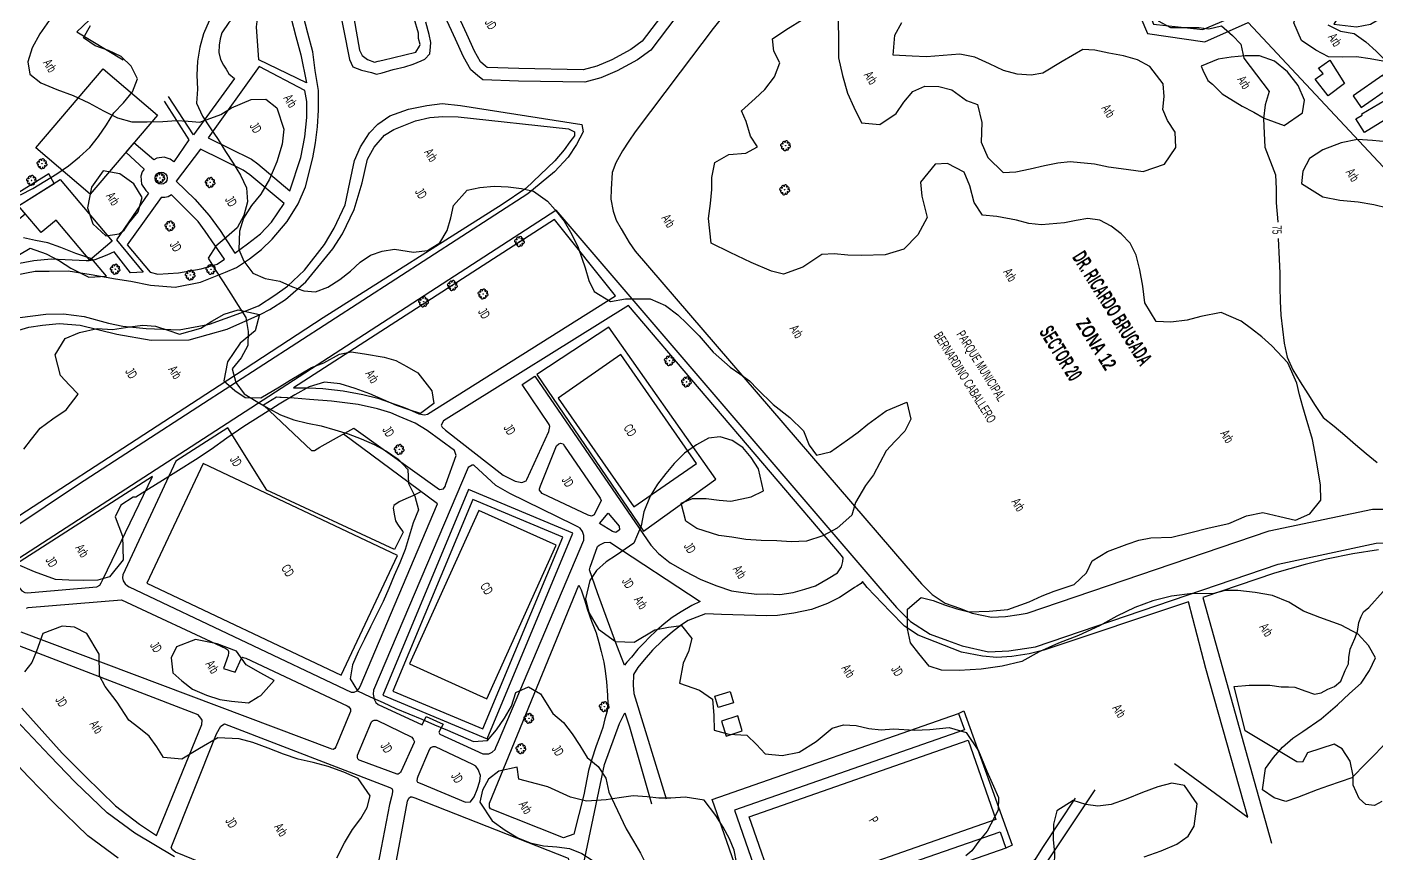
# Model space of a CAD drawing. Header units: millimetres. Extents: x 438774 to 440085, y 7202522 to 7203572.
# Drawn here: x 439328.7 to 439616.7, y 7203032.5 to 7203208.8 of the extents above; entities that cross this region are included whole.
import ezdxf

# ---------------------------------------------------------------- set-up
doc = ezdxf.new("R2010")
doc.units = ezdxf.units.MM
doc.linetypes.add('00', pattern=[10, 0, -10])
for name, color, linetype in [('0212', 7, 'Continuous'), ('0220', 7, 'Continuous'), ('0222', 7, 'Continuous'), ('0505', 1, 'Continuous'), ('0506', 1, 'Continuous'), ('0611', 30, 'Continuous'), ('0707', 7, 'Continuous'), ('0801', 10, 'Continuous'), ('0803', 160, 'Continuous'), ('0804', 170, 'Continuous'), ('0835', 7, 'Continuous'), ('0836', 7, 'Continuous'), ('0868', 7, 'Continuous'), ('0869', 7, 'Continuous'), ('0870', 7, 'Continuous'), ('1005', 3, 'Continuous'), ('1006', 3, 'Continuous'), ('1007', 3, 'Continuous')]:
    doc.layers.add(name, color=color, linetype=linetype)
doc.styles.add('02', font='swissc.ttf')
doc.styles.add('03', font='swisscb.ttf')
doc.styles.add('04', font='swisscb.ttf')

# ---------------------------------------------------------------- blocks, each defined once
blk = doc.blocks.new('09')
for p, q in [((-0.04, 0.01), (0.04, 0.01)), ((-0.02, 0.03), (0.02, 0.03)), ((0, 0.05), (0, 0.05)), ((-0.04, -0.01), (0.04, -0.01)), ((-0.02, -0.03), (0.02, -0.03))]:
    blk.add_line(p, q)
for points in [[(-0.61, 0.39), (-0.76, 0.34), (-0.88, 0.27), (-0.97, 0.13), (-1, 0), (-0.96, -0.15), (-0.88, -0.26), (-0.83, -0.31), (-0.73, -0.36), (-0.58, -0.38)], [(-0.12, 0.67), (-0.2, 0.77), (-0.32, 0.84), (-0.46, 0.87), (-0.62, 0.83), (-0.74, 0.77), (-0.81, 0.63), (-0.83, 0.49), (-0.83, 0.42), (-0.79, 0.32), (-0.69, 0.22), (-0.62, 0.16)], [(-0.41, 0.6), (-0.39, 0.72), (-0.35, 0.82), (-0.3, 0.88), (-0.18, 0.96), (-0.03, 1), (0.1, 0.96), (0.24, 0.87), (0.31, 0.75), (0.36, 0.62), (0.37, 0.55)], [(0.11, 0.66), (0.19, 0.71), (0.31, 0.78), (0.42, 0.81), (0.49, 0.81), (0.63, 0.78), (0.76, 0.7), (0.82, 0.58), (0.84, 0.41), (0.81, 0.28), (0.75, 0.16), (0.69, 0.06)], [(0.67, -0.42), (0.8, -0.38), (0.91, -0.29), (0.99, -0.14), (1.01, -0.01), (0.95, 0.14), (0.86, 0.24), (0.8, 0.29), (0.7, 0.32), (0.56, 0.34)], [(-0.14, -0.69), (-0.19, -0.75), (-0.3, -0.83), (-0.4, -0.87), (-0.48, -0.87), (-0.61, -0.83), (-0.74, -0.75), (-0.8, -0.63), (-0.83, -0.47), (-0.79, -0.33), (-0.7, -0.18), (-0.64, -0.12)], [(-0.38, -0.63), (-0.34, -0.76), (-0.26, -0.88), (-0.13, -0.97), (0.01, -1.01), (0.15, -0.97), (0.27, -0.88), (0.32, -0.83), (0.36, -0.73), (0.38, -0.57)], [(0.15, -0.7), (0.32, -0.83), (0.46, -0.87), (0.62, -0.85), (0.74, -0.79), (0.83, -0.66), (0.86, -0.52), (0.86, -0.45), (0.83, -0.34), (0.74, -0.24), (0.67, -0.18)]]:
    blk.add_lwpolyline(points)
blk.add_lwpolyline([(0, -0.05), (-0.05, 0), (0, 0.05), (0.05, 0)], close=True)

msp = doc.modelspace()

# ---------------------------------------------------------------- linework, layer by layer
at = {"layer": '0505', "linetype": 'Continuous', "flags": 128}
for points, elevation in [([(439367.54, 7203210.12), (439366.34, 7203207.38), (439365.52, 7203204.49), (439365.06, 7203201.53), (439364.94, 7203198.53), (439365.05, 7203195.54), (439364.84, 7203192.55), (439366.13, 7203189.84), (439367.75, 7203187.32), (439369.44, 7203184.84), (439371.06, 7203182.31), (439372.67, 7203179.78), (439374.26, 7203177.23), (439375.53, 7203174.51), (439375.74, 7203171.52), (439374.92, 7203168.64), (439373.54, 7203165.97), (439371.23, 7203164.05), (439368.97, 7203162.08), (439367.33, 7203159.57), (439368.89, 7203157), (439370.51, 7203154.48), (439372.14, 7203151.96), (439373.75, 7203149.43), (439375.33, 7203146.88), (439375.88, 7203143.93), (439375.78, 7203140.93), (439374.39, 7203138.27), (439372.47, 7203135.96), (439373.21, 7203133.06), (439374.99, 7203130.64), (439377.55, 7203129.07), (439380.15, 7203127.57), (439382.78, 7203126.13), (439385.59, 7203125.08), (439388.51, 7203124.39), (439391.44, 7203123.78), (439394.33, 7203122.96), (439397.19, 7203122.06), (439400, 7203120.99), (439402.76, 7203119.83), (439405.39, 7203118.39), (439407.84, 7203116.65), (439409.9, 7203114.48), (439410.07, 7203111.48), (439411.44, 7203108.81), (439412.21, 7203105.9), (439411.09, 7203103.12), (439410.21, 7203100.26), (439409.33, 7203097.39), (439408.25, 7203094.59), (439407.01, 7203091.86), (439405.85, 7203089.09), (439404.67, 7203086.34), (439403.32, 7203083.65), (439401.99, 7203080.96), (439400.66, 7203078.28), (439399.34, 7203075.59), (439398.13, 7203072.84), (439397.63, 7203069.88), (439399.18, 7203067.31), (439401.87, 7203065.98), (439404.63, 7203064.82), (439407.34, 7203063.51), (439410.12, 7203062.39), (439412.89, 7203061.24), (439415.63, 7203060.03), (439418.42, 7203058.92), (439421.15, 7203057.66), (439423.9, 7203056.47), (439426.9, 7203056.71), (439428.87, 7203058.97), (439430.57, 7203061.44), (439432.05, 7203064.05), (439432.97, 7203066.91), (439435.69, 7203068.17), (439438.25, 7203066.62), (439440.84, 7203062.43), (439443.14, 7203060.51), (439444.96, 7203058.12), (439446.6, 7203055.61), (439448.21, 7203053.08), (439450.53, 7203051.18), (439452.15, 7203048.65), (439452.77, 7203045.71), (439456.53, 7203037.84), (439458.07, 7203035.26), (439459.57, 7203032.67), (439460.89, 7203029.98)], 80), ([(439569.97, 7203210.13), (439572.62, 7203208.72), (439575.62, 7203208.73), (439578.65, 7203208.69), (439580.83, 7203208.41), (439583.53, 7203209.08), (439585.88, 7203207), (439587.64, 7203205.13), (439588.3, 7203202.2), (439593.65, 7203195.07), (439592.8, 7203192.2), (439592.47, 7203189.22), (439592.63, 7203186.22), (439592.78, 7203183.22), (439595.02, 7203177.31), (439595.14, 7203174.32), (439595.14, 7203171.31), (439595.55, 7203167.29)], 75), ([(439327.26, 7203173.02), (439329.93, 7203174.39), (439332.49, 7203175.96), (439335.07, 7203177.49), (439337.51, 7203179.23), (439339.85, 7203181.11), (439342.08, 7203183.12), (439343.95, 7203185.46), (439345.61, 7203187.97), (439347.22, 7203190.49), (439349.3, 7203192.65), (439351.21, 7203194.97), (439352.28, 7203197.77), (439350.92, 7203200.44), (439348.75, 7203202.52), (439346.04, 7203203.78), (439343.22, 7203204.82), (439340.75, 7203206.53), (439342.2, 7203209.14)], 80), ([(439606.18, 7203209.26), (439608.89, 7203207.97), (439611.84, 7203207.43), (439614.28, 7203205.69), (439616.51, 7203203.69), (439618.63, 7203201.56)], 70), ([(439595.61, 7203163.73), (439595.83, 7203159.34), (439595.94, 7203156.34), (439595.96, 7203153.35), (439596.02, 7203150.34), (439596.13, 7203147.35), (439596.51, 7203144.37), (439596.91, 7203141.4), (439597.48, 7203138.45), (439598.75, 7203135.73), (439600.3, 7203133.16), (439601.92, 7203130.63), (439603.52, 7203128.1), (439605.17, 7203125.59), (439607.51, 7203123.73), (439609.81, 7203121.79), (439612.07, 7203119.82), (439614.38, 7203117.9), (439616.68, 7203115.99)], 75)]:
    msp.add_lwpolyline(points, dxfattribs=dict(at, elevation=elevation))
at = {"layer": '0505', "linetype": '00', "elevation": 75, "flags": 128}
msp.add_lwpolyline([(439595.55, 7203167.29), (439595.61, 7203163.73)], dxfattribs=at)
at = {"layer": '0611', "linetype": 'Continuous', "flags": 128}
for points in [[(439512.01, 7203254.82), (439475.07, 7203208.5), (439468.03, 7203199.17), (439458.41, 7203186.44), (439457.07, 7203184.47), (439455.71, 7203182.4), (439454.27, 7203179.87), (439453.49, 7203177.81), (439453.31, 7203174.25), (439453.2, 7203172.12), (439453.74, 7203169.57), (439454.36, 7203167.65), (439455.44, 7203165.82), (439456.12, 7203164.57), (439457.17, 7203162.89), (439458.43, 7203161.05), (439516.18, 7203093.95), (439519.5, 7203090.07), (439521.8, 7203087.81), (439524.59, 7203086), (439527.64, 7203084.9), (439530.29, 7203083.87), (439534.41, 7203082.97), (439537.4, 7203083.13), (439540.36, 7203083.55), (439542.06, 7203083.83), (439593.64, 7203101.37), (439615.73, 7203106), (439621.29, 7203106.05)], [(439394.99, 7203214.47), (439397.48, 7203201.87), (439398.2, 7203200.33), (439400.07, 7203199.62), (439402.16, 7203199.09), (439403.26, 7203198.76), (439404.44, 7203199.05), (439406.78, 7203199.73), (439409.3, 7203200.34), (439411.03, 7203200.88), (439412.75, 7203201.6), (439413.55, 7203201.95), (439414.63, 7203203.08), (439414.78, 7203204.63), (439414.86, 7203205.5), (439414.51, 7203207.25), (439413.75, 7203209.88)], [(439468.89, 7203213.29), (439461.79, 7203203.89), (439458.9, 7203201.82), (439454.58, 7203199.46), (439451.09, 7203197.99), (439447.7, 7203197.03), (439433.52, 7203197.31), (439425.92, 7203197.57), (439424.78, 7203198.46), (439423.39, 7203199.67), (439421.78, 7203202.48), (439420.1, 7203206.2), (439417.9, 7203210.96)], [(439324.15, 7203155.55), (439330.4, 7203156.75), (439333.38, 7203156.8), (439337.45, 7203156.86), (439342.39, 7203156.06), (439347.58, 7203155.16), (439350.82, 7203154.61), (439355.04, 7203153.78), (439360.27, 7203153.35), (439365.68, 7203154.43), (439371.01, 7203156.53), (439373.38, 7203157.56), (439376.15, 7203159.42), (439378.71, 7203161.35), (439380.95, 7203163.61), (439384.19, 7203167.33), (439386.51, 7203171.09), (439388.12, 7203174.78), (439389.68, 7203180.94), (439390.23, 7203184.12), (439390.66, 7203187.51), (439390.87, 7203191.06), (439390.84, 7203194.01), (439390.89, 7203195.29), (439390.14, 7203199.55), (439389.67, 7203203.55), (439388.6, 7203207.51), (439387.58, 7203211.37)], [(439327.17, 7203146.87), (439332.67, 7203147.57), (439336.44, 7203147.66), (439340.85, 7203147.11), (439346.07, 7203145.67), (439349.11, 7203145.02), (439354.08, 7203144.54), (439361.15, 7203144.24), (439367.6, 7203145.49), (439374.32, 7203147.87), (439378.06, 7203149.36), (439381.52, 7203151.67), (439384.22, 7203153.54), (439387.87, 7203156.98), (439392.12, 7203162.44), (439394.23, 7203165.94), (439396.52, 7203170.92), (439397.52, 7203175.64), (439398.58, 7203180.39), (439399.8, 7203183.28), (439401.73, 7203186.29), (439403.5, 7203188.11), (439406.07, 7203189.91), (439410.09, 7203191.27), (439413.95, 7203192.11), (439417.26, 7203192.48), (439421.16, 7203192.07), (439447.06, 7203188.04), (439447.3, 7203186.47), (439445.93, 7203183.74), (439444.1, 7203181.09), (439441.23, 7203177.97), (439435.51, 7203173.28), (439365.13, 7203127.78), (439339.67, 7203111.31), (439296.47, 7203082.45)], [(439307.7, 7203083.14), (439441.51, 7203169.77), (439510.63, 7203089.18), (439514.15, 7203085.08), (439517.19, 7203082.07), (439521.32, 7203079.4), (439525.07, 7203078.05), (439528.16, 7203076.85), (439533.81, 7203075.61), (439538.11, 7203075.83), (439541.47, 7203076.32), (439543.83, 7203076.7), (439595.58, 7203094.3), (439616.52, 7203098.8), (439620.7, 7203098.82)], [(439360.13, 7203031.92), (439351.65, 7203036.97), (439345.76, 7203041.25), (439338.96, 7203047.85), (439333.57, 7203053.4), (439326.29, 7203061.11)], [(439348.13, 7203031.63), (439341.64, 7203036.36), (439334.45, 7203043.33), (439328.96, 7203048.99), (439321.67, 7203056.71)]]:
    msp.add_lwpolyline(points, dxfattribs=at)
at = {"layer": '0707', "linetype": 'Continuous', "flags": 128}
for points in [[(439379.59, 7203233.78), (439369.08, 7203245.28), (439357.19, 7203235.71), (439348.96, 7203227.07), (439353.77, 7203221.52), (439339.32, 7203207.81), (439349.2, 7203201.85)], [(439567.65, 7203243.59), (439562.66, 7203234.37), (439563.04, 7203225), (439565.88, 7203217.75), (439569.01, 7203209.45), (439579.51, 7203208.26), (439585.76, 7203210.93), (439589.81, 7203213.56), (439594.99, 7203216.4), (439595.49, 7203211.63)], [(439564.65, 7203214.66), (439567.7, 7203207.43), (439579.92, 7203205.66), (439589.17, 7203209.75), (439633.42, 7203162.54)], [(439617.69, 7203043.68), (439616.16, 7203042.86), (439614.28, 7203043.05), (439612.85, 7203044.34), (439611.6, 7203047.21), (439611.62, 7203049.14), (439610.98, 7203052.3), (439609.24, 7203054.93), (439607.53, 7203055.91), (439601.88, 7203054.04), (439600.78, 7203052.09), (439599.59, 7203052.13), (439588.59, 7203058.77), (439586.21, 7203068.18), (439589.4, 7203068.52), (439591.65, 7203068.53), (439593.81, 7203068.49), (439596.23, 7203068.13), (439597.81, 7203068.16), (439599.14, 7203068.09), (439601.29, 7203067.26), (439603.36, 7203066.6), (439604.74, 7203066.87), (439606.22, 7203067.64), (439607.62, 7203068.22), (439608.95, 7203069.35), (439609.86, 7203071.65), (439610.63, 7203073.06), (439610.68, 7203074.39), (439610.97, 7203076.14), (439611.92, 7203078.43), (439612.55, 7203079.92), (439612.79, 7203081.88), (439613.3, 7203083.16), (439613.82, 7203084.13), (439614.92, 7203085.05), (439618.02, 7203088.49)], [(439527.39, 7203062.45), (439528.57, 7203063.02), (439538.83, 7203034.38), (439537.49, 7203033.75)]]:
    msp.add_lwpolyline(points, dxfattribs=at)
at = {"layer": '0801', "linetype": 'Continuous', "flags": 128}
for points in [[(439606.65, 7203201.75), (439609.75, 7203196.8), (439606.26, 7203194.16), (439603.51, 7203197.72), (439605.23, 7203198.91), (439604.23, 7203200.06), (439606.65, 7203201.75)], [(439356.51, 7203190.03), (439342.18, 7203173.21), (439330.59, 7203183.09), (439344.92, 7203199.9), (439356.51, 7203190.03)], [(439613.31, 7203191.65), (439619.63, 7203196.07), (439617.9, 7203198.54), (439611.58, 7203194.13), (439613.31, 7203191.65)], [(439621.08, 7203190.65), (439613.98, 7203186.35), (439612.16, 7203189.24), (439613.55, 7203190.05), (439613.41, 7203190.33), (439618.28, 7203193.12), (439619.69, 7203190.98), (439620.5, 7203191.48), (439621.08, 7203190.65)], [(439333.35, 7203177.55), (439323.35, 7203171.36), (439326.1, 7203167.14), (439328.29, 7203169), (439326.86, 7203170.69), (439334.46, 7203175.49), (439333.35, 7203177.55)], [(439335.73, 7203176.3), (439346.87, 7203163.17), (439342.11, 7203159.13), (439334.87, 7203167.66), (439331.71, 7203164.98), (439326.86, 7203170.69), (439335.73, 7203176.3)], [(439479.4, 7203064.74), (439476.16, 7203063.71), (439475.43, 7203066.12), (439478.66, 7203067.14), (439479.4, 7203064.74)], [(439477.82, 7203057.63), (439481.25, 7203058.74), (439480.29, 7203061.93), (439476.87, 7203060.81), (439477.82, 7203057.63)]]:
    msp.add_lwpolyline(points, close=True, dxfattribs=at)
at = {"layer": '0803', "linetype": 'Continuous', "flags": 128}
for points in [[(439422.9, 7203110.19), (439404.58, 7203066.35), (439426.82, 7203057.07), (439445.14, 7203100.91), (439422.9, 7203110.19)], [(439423.78, 7203108.07), (439406.72, 7203067.23), (439425.94, 7203059.19), (439443, 7203100.03), (439423.78, 7203108.07)], [(439484.87, 7203015.42), (439474.86, 7203044.15), (439527.39, 7203062.45), (439528.7, 7203058.96), (439479.59, 7203041.86), (439487.15, 7203020.16), (439536.26, 7203037.26), (439537.49, 7203033.75), (439484.87, 7203015.42)], [(439535.37, 7203039.84), (439488.63, 7203023.54), (439482.73, 7203040.44), (439529.48, 7203056.74), (439535.37, 7203039.84)]]:
    msp.add_lwpolyline(points, close=True, dxfattribs=at)
at = {"layer": '0835', "linetype": 'Continuous', "flags": 128}
for points in [[(439437.47, 7203134.75), (439460.23, 7203101.31), (439475.66, 7203112.41), (439452.83, 7203144.81), (439437.47, 7203134.75)], [(439442.02, 7203129.72), (439458.13, 7203106.49), (439471.49, 7203115.76), (439455.37, 7203138.98), (439442.02, 7203129.72)], [(439354.24, 7203090.24), (439395.7, 7203070.66), (439407.74, 7203096.16), (439366.29, 7203115.74), (439354.24, 7203090.24)], [(439426.79, 7203065.61), (439441.58, 7203098.33), (439425.09, 7203105.77), (439410.31, 7203073.05), (439426.79, 7203065.61)]]:
    msp.add_lwpolyline(points, close=True, dxfattribs=at)
at = {"layer": '0869', "linetype": 'Continuous', "flags": 128}
for points in [[(439478.54, 7203328.2), (439478.43, 7203326.06), (439470.73, 7203325.24), (439465.61, 7203322.3), (439462.17, 7203319.46), (439459.46, 7203316.89), (439456.79, 7203314.03), (439416.55, 7203267.88), (439394.87, 7203242.95), (439392.68, 7203240.5), (439389.48, 7203236.25), (439387.72, 7203233.69), (439386.08, 7203230.63), (439384.77, 7203224.82), (439384.39, 7203221.57), (439384.42, 7203218.61), (439384.75, 7203214.74), (439384.96, 7203210.95), (439386.05, 7203206.83), (439387.12, 7203202.87)], [(439387.12, 7203202.87), (439388.33, 7203196.92), (439378.17, 7203201.85), (439377.66, 7203208.89), (439378.36, 7203214.57), (439381.53, 7203228.52)], [(439364.46, 7203222.52), (439373.87, 7203212.01), (439371.73, 7203209.8), (439370.27, 7203207.58), (439369.88, 7203206.32), (439369.65, 7203204.93), (439369.63, 7203203.39), (439369.96, 7203201.88), (439370.61, 7203200.66), (439371.14, 7203199.81), (439371.77, 7203198.81), (439372.94, 7203197.81), (439364.18, 7203185.83), (439358.89, 7203194)], [(439397.17, 7203217.73), (439399.61, 7203203.87), (439400.21, 7203202.76), (439401.29, 7203201.86), (439402.83, 7203201.32), (439403.59, 7203201.56), (439404.59, 7203201.78), (439411.63, 7203203.47), (439412.42, 7203204.76), (439412.54, 7203205.1), (439412.22, 7203206.34), (439412.18, 7203207.5), (439411.3, 7203210.62)], [(439466.81, 7203214.91), (439459.92, 7203205.8), (439457.49, 7203204.06), (439453.42, 7203201.84), (439450.21, 7203200.49), (439447.35, 7203199.68), (439433.59, 7203199.95), (439426.88, 7203200.18), (439426.46, 7203200.5), (439425.46, 7203201.37), (439424.13, 7203203.68), (439422.5, 7203207.3), (439420.3, 7203212.07)], [(439357.96, 7203193.04), (439363.19, 7203184.74), (439359.99, 7203180.06), (439359.21, 7203180.61), (439357.94, 7203181.05), (439356.41, 7203180.87), (439355.71, 7203180.47), (439351.5, 7203184.14), (439349.79, 7203182.14), (439353.68, 7203178.53), (439353.25, 7203177.94), (439352.94, 7203177), (439353.14, 7203175.3), (439354.04, 7203173.94), (439354.63, 7203173.38), (439347.74, 7203163.42), (439353.44, 7203156.53), (439350.74, 7203156.4), (439347.27, 7203160.87), (439345.69, 7203160.18), (439343.15, 7203159.21), (439341.96, 7203158.99), (439341.3, 7203158.96), (439338.28, 7203159.13), (439333.86, 7203159.33), (439330.17, 7203158.99), (439323.61, 7203157.73)], [(439326.22, 7203143.94), (439329.1, 7203144.85), (439331.99, 7203145.26), (439335.56, 7203145.6), (439340.05, 7203145.22), (439347.84, 7203143.36), (439355.19, 7203142.08), (439363.26, 7203142.15), (439371.38, 7203144.37), (439378.55, 7203147.59), (439380.49, 7203148.62), (439383.83, 7203150.76), (439388.18, 7203154.51), (439388.19, 7203154.49), (439393.93, 7203161.5), (439395.98, 7203164.73), (439398.49, 7203169.94), (439400.18, 7203175.57), (439401.33, 7203180.68), (439402.75, 7203183.21), (439404.93, 7203185.73), (439406.92, 7203186.97), (439411.58, 7203188.83), (439414.61, 7203189.54), (439417.4, 7203189.71), (439420.63, 7203189.64), (439444.18, 7203187.08), (439445.47, 7203186.44), (439445.46, 7203185.61), (439444.47, 7203184.35), (439443.3, 7203182.67), (439441.28, 7203180.3), (439435.09, 7203174.42), (439430.07, 7203171), (439391.83, 7203146.81), (439369.67, 7203132.34), (439310.81, 7203094.06)], [(439371.5, 7203123.34), (439360.41, 7203116.29), (439349.09, 7203092.05), (439349.03, 7203091.38), (439349.19, 7203090.72), (439349.63, 7203090.08), (439350.11, 7203089.68), (439350.46, 7203089.43), (439397.87, 7203067.02), (439398.46, 7203067.02), (439399.1, 7203067.3), (439399.47, 7203067.69), (439399.77, 7203068.24), (439416.23, 7203107.14), (439396.19, 7203122.04)], [(439412.73, 7203109.75), (439410.98, 7203108.86), (439409.47, 7203108.19), (439408.06, 7203107.6), (439406.97, 7203106.81), (439406.77, 7203106.2), (439407.06, 7203104.57), (439407.32, 7203103.56), (439407.73, 7203102.85), (439408.39, 7203101.87), (439408.88, 7203101.23), (439408.96, 7203101.1), (439407.09, 7203097.43), (439379.81, 7203110.1), (439371.5, 7203123.34)], [(439616.97, 7203097.35), (439611.55, 7203096.49), (439605.9, 7203095.34), (439601.35, 7203094.21), (439594.83, 7203092.36), (439579.5, 7203087.18), (439594.14, 7203034.81)], [(439573.45, 7203051.79), (439589.09, 7203040.34), (439580.18, 7203072.02), (439576.45, 7203086.24), (439545.63, 7203075.97), (439542.46, 7203075.16), (439538.77, 7203074.62), (439535.6, 7203074.39), (439532.54, 7203074.68), (439528.01, 7203075.5), (439518.76, 7203079.14), (439515.86, 7203081.08), (439512.83, 7203084.19), (439507.92, 7203089.3), (439506.94, 7203090.58), (439506.64, 7203090.18), (439505.69, 7203089.59), (439505.22, 7203089.3), (439504.05, 7203088.56), (439502, 7203087.2), (439499.46, 7203085.9), (439496.01, 7203084.65), (439492.25, 7203083.88), (439488.76, 7203083.35), (439486.53, 7203083.28), (439476.86, 7203083.57), (439473.44, 7203083.71), (439469.74, 7203082.29), (439468.33, 7203081.35), (439466.39, 7203079.88), (439464.26, 7203078.04), (439462.15, 7203075.96), (439460.32, 7203073.88), (439459.01, 7203072.27), (439458.09, 7203070.75), (439457.99, 7203068.53), (439458.15, 7203066.75), (439465.02, 7203044.23)], [(439328.56, 7203084.86), (439328.69, 7203084.99), (439328.91, 7203085.08), (439328.91, 7203085.08), (439348.87, 7203086.72), (439371.1, 7203076.3), (439371.49, 7203076), (439371.67, 7203075.7), (439371.66, 7203075.4), (439371.57, 7203074.79), (439370.59, 7203072.04), (439373.08, 7203071.26), (439374.41, 7203074.26), (439374.64, 7203074.44), (439374.82, 7203074.43), (439375.36, 7203074.28), (439396.95, 7203064.12), (439397.36, 7203063.87), (439397.7, 7203063.37), (439397.67, 7203062.87), (439397.5, 7203062.36), (439394.57, 7203055.32), (439394.33, 7203055.01), (439393.98, 7203054.81), (439393.69, 7203054.83), (439393.32, 7203054.98), (439327.45, 7203079.82)], [(439327.57, 7203063.56), (439336.18, 7203054.03), (439341.19, 7203049.04), (439347.56, 7203042.77), (439352.7, 7203038.85), (439356.32, 7203036.45), (439365.97, 7203060.14), (439366.03, 7203061.01), (439365.75, 7203061.43), (439365.19, 7203062.2), (439365.19, 7203062.2), (439322.46, 7203078.58)], [(439446.79, 7203027.19), (439451.87, 7203051.59), (439455.05, 7203060.32), (439456.24, 7203062.61), (439457.19, 7203059.58), (439461.88, 7203043.22)], [(439563.72, 7203004.14), (439542.02, 7203017.72), (439540.71, 7203019.35), (439540.22, 7203020.21), (439539.75, 7203021.84), (439539.62, 7203023.57), (439540.86, 7203026.09), (439542.53, 7203027.11), (439543.78, 7203028.18), (439545.87, 7203030.17), (439547.43, 7203032.52), (439556.58, 7203046.17)], [(439552.27, 7203044.42), (439545.29, 7203033.89), (439543.65, 7203031.27), (439541.39, 7203029.63), (439539.16, 7203028.92), (439503.14, 7203015.15)]]:
    msp.add_lwpolyline(points, dxfattribs=at)
for points in [[(439367.33, 7203185.17), (439376.56, 7203180.64), (439377.94, 7203179.67), (439384.78, 7203173.91), (439387.08, 7203181), (439387.92, 7203185.4), (439388.41, 7203189.5), (439388.4, 7203192.91), (439387.96, 7203195.31), (439378.23, 7203200.38), (439367.33, 7203185.17)], [(439360.53, 7203175.92), (439364.49, 7203172.11), (439367.56, 7203168.61), (439369.86, 7203165.41), (439373.03, 7203160.58), (439375.74, 7203162.56), (439378.47, 7203164.72), (439380.83, 7203167.24), (439383.56, 7203171.22), (439376.25, 7203177.32), (439374.83, 7203178.29), (439365.7, 7203182.8), (439360.53, 7203175.92)], [(439350.08, 7203162.35), (439354.98, 7203156.53), (439356.61, 7203156.15), (439356.6, 7203156.14), (439361.01, 7203156.4), (439365.85, 7203157.25), (439369.23, 7203158.25), (439370.82, 7203159.3), (439366.67, 7203165.32), (439365.16, 7203167.35), (439362.84, 7203169.71), (439359.53, 7203173.04), (439358.82, 7203172.6), (439358.08, 7203172.47), (439357.32, 7203172.46), (439350.08, 7203162.35)], [(439414.11, 7203126.31), (439454.26, 7203151.54), (439441.18, 7203167.76), (439385.54, 7203131.88), (439387.17, 7203131.92), (439388.77, 7203131.88), (439391.8, 7203131.73), (439396.14, 7203131.25), (439400.33, 7203130.46), (439403.53, 7203129.72), (439407.13, 7203128.43), (439409.02, 7203127.74), (439410.23, 7203127.27), (439412.24, 7203126.35), (439413.5, 7203126.11), (439414.11, 7203126.31)], [(439457.02, 7203149.46), (439417.51, 7203124.83), (439417.03, 7203123.96), (439417.27, 7203123.47), (439417.97, 7203122.86), (439430.29, 7203113.29), (439432.84, 7203111.97), (439434.21, 7203111.72), (439435.16, 7203112.07), (439435.31, 7203112.36), (439440.01, 7203122.55), (439440.24, 7203123.68), (439440.07, 7203124.1), (439434.35, 7203132.63), (439437, 7203134.35), (439461.74, 7203098.34), (439463.42, 7203096.59), (439465.92, 7203094.59), (439469.01, 7203092.78), (439472.45, 7203091.02), (439475.86, 7203089.66), (439478.99, 7203088.64), (439481.45, 7203088.27), (439484.38, 7203087.88), (439486.55, 7203087.96), (439489.25, 7203087.83), (439492.14, 7203088.28), (439494.61, 7203088.95), (439496.9, 7203089.68), (439499.63, 7203091.22), (439501.57, 7203092.47), (439502.47, 7203093.75), (439502.7, 7203094.84), (439502.83, 7203095.64), (439502.42, 7203096.14), (439457.02, 7203149.46)], [(439381.9, 7203129.93), (439379.15, 7203128.19), (439389.36, 7203118.55), (439390.04, 7203118.55), (439391.17, 7203119.21), (439391.65, 7203119.51), (439398.4, 7203123.28), (439416.7, 7203110.24), (439417.52, 7203110.37), (439417.91, 7203110.87), (439418.02, 7203111.35), (439420.26, 7203117.48), (439419.87, 7203118.55), (439414.07, 7203122.83), (439411.52, 7203124.35), (439408.11, 7203125.81), (439406.28, 7203126.55), (439403.43, 7203127.41), (439399.32, 7203128.32), (439393.63, 7203129.06), (439388.94, 7203129.4), (439385.7, 7203129.69), (439382.9, 7203129.83), (439382.63, 7203129.85), (439381.9, 7203129.93)], [(439438.21, 7203110.98), (439441.62, 7203119.52), (439442.16, 7203119.92), (439442.46, 7203120.1), (439443.04, 7203119.97), (439443.37, 7203119.47), (439450.93, 7203108.34), (439451.15, 7203107.86), (439449.66, 7203104.84), (439449.08, 7203104.5), (439448.36, 7203104.73), (439438.61, 7203109.37), (439437.99, 7203110.06), (439437.99, 7203110.39), (439438.21, 7203110.98)], [(439423.66, 7203115.42), (439422.8, 7203114.88), (439402.59, 7203067.41), (439402.5, 7203066.56), (439402.72, 7203065.51), (439403.09, 7203064.82), (439403.61, 7203064.38), (439413.01, 7203060.05), (439413.8, 7203061.82), (439417.43, 7203060.2), (439416.54, 7203058.47), (439416.78, 7203058.08), (439425.9, 7203053.89), (439427.21, 7203053.85), (439427.88, 7203054.24), (439428.55, 7203054.81), (439428.73, 7203055.22), (439429.28, 7203056.47), (439447.46, 7203099.44), (439447.49, 7203100.43), (439447.19, 7203101.25), (439446.68, 7203102), (439446.16, 7203102.27), (439445.34, 7203102.67), (439431.7, 7203109.38), (439428.71, 7203111.05), (439424, 7203115.4), (439423.66, 7203115.42)], [(439355.47, 7203112.96), (439324.27, 7203092.96), (439324.71, 7203092.48), (439325.53, 7203091.59), (439326.29, 7203090.68), (439326.76, 7203089.91), (439327.23, 7203089.05), (439327.56, 7203088.59), (439328.19, 7203088.22), (439328.74, 7203088.17), (439329.6, 7203088.26), (439343.55, 7203089.48), (439344.19, 7203089.85), (439344.53, 7203090.32), (439344.94, 7203091.19), (439355.47, 7203112.96)], [(439452.68, 7203105.2), (439455.03, 7203102.39), (439455.09, 7203101.65), (439454.83, 7203101.37), (439454.33, 7203101.06), (439453.59, 7203101.27), (439450.83, 7203102.94), (439452.68, 7203105.2)], [(439456.66, 7203073.4), (439456.15, 7203072.76), (439455.64, 7203074.05), (439454.49, 7203076.95), (439452.51, 7203082.36), (439450.4, 7203088.15), (439448.69, 7203093.1), (439448.8, 7203093.69), (439450.36, 7203098.07), (439450.73, 7203098.33), (439451.86, 7203098.89), (439453, 7203098.98), (439472.28, 7203086.32), (439470.51, 7203085.45), (439468.26, 7203084.16), (439466.35, 7203082.9), (439464.63, 7203081.59), (439462.98, 7203080.12), (439461.34, 7203078.58), (439460.4, 7203077.56), (439459, 7203076.15), (439457.62, 7203074.5), (439456.66, 7203073.4)], [(439427.38, 7203043.34), (439446.43, 7203089.85), (439446.88, 7203088.83), (439447.66, 7203086.51), (439448.18, 7203084.77), (439449.14, 7203082.16), (439450.1, 7203079.68), (439450.67, 7203077.62), (439451.14, 7203075.66), (439451.77, 7203073.42), (439452, 7203071.55), (439452.29, 7203069.19), (439452.53, 7203066.36), (439452.59, 7203064.45), (439452.44, 7203062.92), (439451.97, 7203061.32), (439451.54, 7203059.47), (439450.79, 7203057.5), (439450.06, 7203055.38), (439449.2, 7203052.69), (439448.49, 7203050.27), (439447.5, 7203045.13), (439445.37, 7203036.74), (439443.14, 7203035.95), (439427.58, 7203042.11), (439427.35, 7203042.5), (439427.38, 7203043.34)], [(439399.1, 7203019.86), (439385.03, 7203023.19), (439373.08, 7203027.69), (439360.38, 7203032.88), (439359.75, 7203033.38), (439359.41, 7203033.86), (439369.11, 7203058.15), (439370.03, 7203059.78), (439370.8, 7203060.25), (439406.09, 7203046.68), (439406.48, 7203046.48), (439406.57, 7203046.31), (439406.62, 7203046.11), (439406.65, 7203045.82), (439406.6, 7203045.33), (439406.45, 7203044.68), (439406.02, 7203043.03), (439402.82, 7203026.41), (439402.07, 7203023.95), (439401.48, 7203022.72), (439400.38, 7203020.93), (439399.72, 7203020.27), (439399.1, 7203019.86)], [(439403.29, 7203061.01), (439410.8, 7203057.42), (439411.07, 7203057), (439411.37, 7203056.44), (439411.26, 7203056.25), (439408.51, 7203050.13), (439408.36, 7203049.93), (439408.11, 7203049.69), (439407.88, 7203049.55), (439407.66, 7203049.51), (439399.76, 7203052.42), (439399.55, 7203052.54), (439399.29, 7203052.82), (439399.18, 7203053.08), (439399.16, 7203053.28), (439399.17, 7203053.56), (439402.14, 7203060.67), (439402.3, 7203060.81), (439402.53, 7203060.96), (439402.72, 7203061.03), (439403.02, 7203061.06), (439403.29, 7203061.01)], [(439412.53, 7203047.61), (439422.24, 7203043.57), (439423.28, 7203043.59), (439424.11, 7203044.66), (439424.7, 7203046.26), (439425.31, 7203048.04), (439425.44, 7203049.26), (439424.94, 7203050.49), (439424.4, 7203051.26), (439423.82, 7203051.55), (439415.8, 7203055.33), (439415.26, 7203055.35), (439414.78, 7203055.14), (439414.53, 7203054.87), (439412.08, 7203049.01), (439411.88, 7203048.6), (439411.83, 7203048.12), (439412, 7203047.84), (439412.53, 7203047.61)], [(439408.16, 7203018.5), (439407.2, 7203019.7), (439406.54, 7203021.97), (439406.53, 7203024.37), (439406.61, 7203026.04), (439406.77, 7203027.29), (439409.85, 7203043.75), (439410.13, 7203044.37), (439410.51, 7203044.66), (439410.76, 7203044.68), (439411.4, 7203044.46), (439444.12, 7203031.62), (439444.27, 7203031.02), (439444.32, 7203030.51), (439443.78, 7203024.87), (439445.65, 7203021.43), (439446.38, 7203019.72), (439446.31, 7203018.95), (439444.88, 7203013.51), (439443.95, 7203012.51), (439442.95, 7203011.88), (439442.23, 7203011.43), (439441.91, 7203011.25), (439408.16, 7203018.5)]]:
    msp.add_lwpolyline(points, close=True, dxfattribs=at)
at = {"layer": '0869'}
msp.add_circle((439357.29, 7203176.6, 80.44), 1.3, dxfattribs=at)
at = {"layer": '1005'}
for points in [[(439617.93, 7203201.55), (439615.22, 7203202.06), (439612.34, 7203202.45), (439609.24, 7203202.4), (439606.32, 7203202.47), (439603.6, 7203203.91), (439600.59, 7203205.94), (439598.96, 7203209.74), (439599.94, 7203212.74), (439600.45, 7203216.42), (439602.83, 7203217.26), (439606.02, 7203216.47), (439608.8, 7203216.36), (439611.71, 7203215.49), (439609.21, 7203212.21), (439607.5, 7203209.45), (439612.29, 7203208.84), (439615.27, 7203209.44), (439618.04, 7203211.06)], [(439333.39, 7203210.22), (439331.43, 7203207.36), (439329.75, 7203204.4), (439328.85, 7203201.39), (439329.26, 7203198.76), (439331.61, 7203196.92), (439335.06, 7203195.51), (439338.53, 7203194.19), (439341.89, 7203192.67), (439345.03, 7203190.95), (439348, 7203189.43), (439351.04, 7203188.62), (439354.32, 7203188.64), (439357.66, 7203188.71), (439360.55, 7203188.86), (439363.06, 7203188.77), (439365.56, 7203188.5), (439370.06, 7203190.18), (439372.28, 7203191.58), (439376.5, 7203193.37), (439379.64, 7203193.46), (439381.95, 7203191.59), (439383.46, 7203187.05), (439383.1, 7203183.82), (439381.98, 7203180.09), (439380.39, 7203176.36), (439378.57, 7203173.18), (439376.55, 7203170.75), (439374.89, 7203168.09), (439374, 7203165.26), (439373.87, 7203161.35), (439374.96, 7203158.93), (439376.84, 7203156.31), (439379.5, 7203155.18), (439382.6, 7203154.66), (439385.34, 7203153.44), (439387.73, 7203152.59), (439390.25, 7203152.35), (439392.86, 7203153.33), (439395.42, 7203154.98), (439397.66, 7203156.79), (439399.76, 7203158.7), (439401.98, 7203160.2), (439404.43, 7203161.03), (439407.09, 7203161.43), (439411.14, 7203160.82), (439414.13, 7203161.17), (439416.76, 7203162.82), (439418.34, 7203165.42), (439419.1, 7203168.11), (439419.68, 7203170.75), (439422.59, 7203174.02), (439425.26, 7203174.63), (439428.34, 7203174.89), (439431.31, 7203174.77), (439434.18, 7203174.41), (439436.71, 7203173.8), (439439.73, 7203171.72), (439441.37, 7203169.81), (439443.24, 7203167.43), (439444.94, 7203164.61), (439446.29, 7203161.8), (439447.75, 7203157.49), (439448.53, 7203154.77), (439449.68, 7203152.44), (439453.14, 7203150.29), (439456.33, 7203150.89), (439461.65, 7203150.84), (439464.89, 7203149.42), (439467.52, 7203147.45), (439469.42, 7203145.59), (439472.08, 7203142.99), (439475.08, 7203139.51), (439478.71, 7203136.29), (439480.78, 7203134.91), (439482.79, 7203133.39), (439484.52, 7203131.59), (439487.89, 7203128.32), (439491.44, 7203125.56), (439494.32, 7203122.73), (439495.52, 7203119.66), (439497.08, 7203117.57), (439500.09, 7203118.28), (439503.73, 7203120.84), (439506.03, 7203122.47), (439508.06, 7203124.17), (439511.97, 7203127.02), (439516.4, 7203128.85), (439517.24, 7203125.2), (439515.96, 7203122.63), (439513.9, 7203120.51), (439512, 7203118.48), (439510.65, 7203115.89), (439509.26, 7203113.31), (439507.54, 7203111.04), (439505.4, 7203107.47), (439504.61, 7203104.75), (439501.51, 7203101.97), (439498.47, 7203100.32), (439495, 7203099.21), (439491.67, 7203099.03), (439488.64, 7203099.3), (439485.31, 7203099.33), (439482, 7203099.52), (439479.01, 7203100.05), (439476.28, 7203100.4), (439471.55, 7203101.93), (439469.23, 7203103.46), (439468.25, 7203107.28), (439470.65, 7203108.33), (439473.57, 7203108.32), (439476.33, 7203107.93), (439478.85, 7203107.72), (439483.17, 7203108.68), (439485.79, 7203109.9), (439484.74, 7203114.59), (439483.17, 7203117.06), (439481.39, 7203119.18), (439479.14, 7203120.64), (439476.59, 7203121.42), (439474.08, 7203121.15), (439471.52, 7203119.72), (439468.93, 7203117.94), (439466.73, 7203115.79), (439464.96, 7203113.65), (439463.18, 7203111.33), (439461.65, 7203108.77), (439460.25, 7203105.46), (439459.7, 7203102.44), (439458.17, 7203098.77), (439454.43, 7203096.21), (439452.25, 7203094.82), (439450.2, 7203092.95), (439448.74, 7203090.84), (439447.82, 7203086.94), (439448.54, 7203083.99), (439450.57, 7203080.47), (439454.21, 7203077.8), (439458.19, 7203077.7), (439462.65, 7203080.33), (439465.54, 7203080.88), (439468.34, 7203081.2), (439470.48, 7203078.47), (439469.79, 7203075.71), (439468.64, 7203073.17), (439467.86, 7203068.93), (439472.13, 7203067.42), (439474.92, 7203065.5), (439475.22, 7203062.04), (439475.26, 7203058.89), (439478.39, 7203058.07), (439482.26, 7203057.87), (439484.32, 7203055.87), (439486.12, 7203053.85), (439489.78, 7203053.51), (439493.44, 7203054.2), (439497.06, 7203056.46), (439500.43, 7203059.32), (439502.9, 7203060.01), (439505.59, 7203059.9), (439508.3, 7203059.29), (439510.93, 7203059), (439513.5, 7203059.16), (439518.01, 7203058.91), (439521.3, 7203059.06), (439525.39, 7203059.5), (439529.07, 7203058.4), (439531.65, 7203054.47), (439533.42, 7203050.18), (439534.88, 7203046.99), (439535.9, 7203044.52), (439535.87, 7203041.84), (439533.5, 7203037.38), (439531.75, 7203035.25), (439530.21, 7203033.2), (439528.94, 7203032.1)], [(439618.5, 7203056.14), (439616.38, 7203053.88), (439614.4, 7203051.87), (439611.32, 7203048.75), (439606.35, 7203047.05), (439603.95, 7203046.21), (439599.73, 7203044.58), (439597.25, 7203043.73), (439594.77, 7203044.5), (439592.22, 7203046.19), (439592.89, 7203050.74), (439594.61, 7203053.06), (439596.49, 7203055.25), (439598.69, 7203057.17), (439600.87, 7203058.65), (439604.75, 7203061.34), (439608.26, 7203064.29), (439610.83, 7203066.7), (439613.27, 7203068.93), (439615.09, 7203071.6), (439616.39, 7203074.29), (439614.85, 7203076.97), (439612.68, 7203079.39), (439609, 7203081.32), (439604.51, 7203082.92), (439601.02, 7203084.26), (439597.86, 7203086.16), (439594.38, 7203087.58), (439590.67, 7203088.24), (439586.99, 7203088.7), (439584.31, 7203088.7), (439581.61, 7203087.97), (439577.33, 7203088.03), (439572.82, 7203087.44), (439568.89, 7203086.51), (439565.02, 7203085.04), (439561.18, 7203083.2), (439557.49, 7203081.16), (439553.03, 7203079.07), (439548.7, 7203077.48), (439544.64, 7203075.6), (439540.89, 7203073.55), (439536.73, 7203072.58), (439532.25, 7203071.93), (439527.57, 7203071.62), (439523.75, 7203071.73), (439521.12, 7203072.52), (439518.95, 7203075.22), (439517.17, 7203077.53), (439516.51, 7203080.53), (439516.5, 7203084.69), (439519.44, 7203087.2), (439521.97, 7203086.56), (439524.43, 7203085.6), (439527.05, 7203084.78), (439529.62, 7203084.12), (439533.93, 7203084.27), (439537.92, 7203084.66), (439542.46, 7203086.29), (439545.23, 7203087.52), (439547.82, 7203088.57), (439552.05, 7203089.95), (439554.72, 7203092.43), (439555.95, 7203095.03), (439559.21, 7203097.02), (439563.38, 7203098.57), (439565.88, 7203099.4), (439568.43, 7203099.88), (439572.88, 7203100.08), (439576.68, 7203101.01), (439580.89, 7203102.06), (439585.05, 7203102.98), (439588.84, 7203104.58), (439592.35, 7203105.32), (439595.93, 7203104.46), (439599.32, 7203103.69), (439602.37, 7203105.01), (439604.7, 7203107.94), (439604.63, 7203111.11), (439603.88, 7203115.49), (439603.41, 7203118.23), (439602.95, 7203120.85), (439601.6, 7203125.45), (439600.88, 7203127.84), (439600.17, 7203130.4), (439599.56, 7203132.9), (439597.67, 7203137.21), (439594.27, 7203140.88), (439592.09, 7203142.74), (439589.88, 7203144.47), (439587.68, 7203146.08), (439583.47, 7203147.93), (439579.09, 7203147.13), (439576.15, 7203146.31), (439572.72, 7203145.9), (439569.59, 7203146), (439567.15, 7203150), (439566.73, 7203153.54), (439566.05, 7203157.05), (439565.3, 7203160.16), (439564.01, 7203162.72), (439562.13, 7203164.76), (439559.96, 7203166.38), (439557.54, 7203167.62), (439555.02, 7203168.01), (439552.47, 7203167.54), (439549.99, 7203167.06), (439545.09, 7203166.62), (439542.4, 7203166.91), (439539.75, 7203167.61), (439535.56, 7203168.39), (439532.51, 7203168.68), (439530.76, 7203171.43), (439529.81, 7203174.95), (439528.6, 7203177.89), (439525.03, 7203179.73), (439522.45, 7203179.58), (439519.31, 7203175.73), (439519.6, 7203172.76), (439520.69, 7203168.21), (439518.71, 7203164.51), (439515.77, 7203161.44), (439511.74, 7203160.22), (439506.74, 7203160.08), (439503.8, 7203160.15), (439500.9, 7203160.45), (439498.25, 7203160.34), (439494.21, 7203157.63), (439490.06, 7203156.1), (439487.54, 7203156.8), (439483.14, 7203158.61), (439478.72, 7203160.71), (439474.62, 7203162.77), (439474.1, 7203168.02), (439474.5, 7203171.22), (439474.76, 7203174.18), (439474.79, 7203176.73), (439475.43, 7203179.94), (439478.37, 7203181.65), (439482.01, 7203181.92), (439484.53, 7203183.3), (439483.01, 7203185.58), (439482.1, 7203188.65), (439481.12, 7203190.98), (439484.01, 7203193.56), (439486.11, 7203195.48), (439488.16, 7203198.21), (439489.28, 7203201.16), (439487.97, 7203203.67), (439487.72, 7203206.32), (439490.57, 7203208.23), (439494.45, 7203210.65)], [(439501.63, 7203211.68), (439501.78, 7203206.92), (439501.77, 7203202.28), (439502.62, 7203198.49), (439503.71, 7203194.69), (439505.06, 7203191.7), (439506.71, 7203188.38), (439510.62, 7203188.02), (439514.11, 7203190.41), (439515.75, 7203192.8), (439517.65, 7203195.06), (439520.19, 7203196.23), (439523.19, 7203196.15), (439526, 7203195.42), (439529.09, 7203193.18), (439531.47, 7203192.31), (439532.4, 7203188.45), (439532.25, 7203184.3), (439533.63, 7203181.02), (439536.93, 7203177.82), (439539.62, 7203177.97), (439542.7, 7203178.61), (439545.72, 7203179.28), (439548.6, 7203179.83), (439551.24, 7203180.13), (439556.44, 7203179.63), (439559.39, 7203179.01), (439562.08, 7203178.63), (439566.82, 7203178.04), (439571.37, 7203179.61), (439573.79, 7203183.16), (439573.63, 7203186.38), (439571.98, 7203188.91), (439570.97, 7203191.24), (439571.29, 7203194), (439571.07, 7203196.7), (439568.23, 7203200.42), (439565.6, 7203201.81), (439562.62, 7203202.7), (439559.45, 7203203.26), (439556.48, 7203203.9), (439553.91, 7203204.03), (439549.5, 7203201.5), (439545.41, 7203198.96), (439542.88, 7203198.54), (439539.93, 7203198.74), (439537.03, 7203199.54), (439534, 7203200.97), (439530.87, 7203202.39), (439527.65, 7203203.04), (439524.14, 7203202.77), (439520.59, 7203202.48), (439517.52, 7203202.57), (439513.47, 7203202.79), (439513.82, 7203207.09), (439515.3, 7203209.79)], [(439327.05, 7203160.29), (439329.35, 7203161.67), (439332.8, 7203160.49), (439335.63, 7203159), (439338.06, 7203157.37), (439341.87, 7203155.49), (439345.63, 7203155.69), (439342.5, 7203159.43), (439339.1, 7203160.56), (439335.93, 7203161.82), (439333.11, 7203162.81), (439330.49, 7203163.31), (439327.92, 7203163.88)], [(439327.97, 7203118.83), (439329.62, 7203120.97), (439331.52, 7203123.29), (439334.18, 7203125.26), (439337.05, 7203127.19), (439339.57, 7203130.51), (439337.76, 7203132.45), (439335.82, 7203134.51), (439334.66, 7203138.93), (439336.79, 7203142.41), (439339.87, 7203143.68), (439343.64, 7203144.51), (439346.92, 7203144.32), (439350.6, 7203144.93), (439353.39, 7203145.23), (439356.12, 7203145.04), (439358.7, 7203144.2), (439361.22, 7203143.33), (439365.78, 7203144.6), (439368.11, 7203146.08), (439370.74, 7203147.63), (439373.72, 7203148.51), (439378.3, 7203147.54), (439377.39, 7203144.06), (439374.12, 7203141.42), (439371.47, 7203137.43), (439370.67, 7203133.41), (439373.03, 7203131.34), (439375.25, 7203129.81), (439378.55, 7203129.76), (439382.55, 7203132.08), (439384.85, 7203133.51), (439389.34, 7203136.21), (439392.01, 7203137.19), (439395.35, 7203139.08), (439397.82, 7203139.59), (439400.65, 7203139.14), (439404.91, 7203138.41), (439407.37, 7203137.71), (439409.74, 7203136.47), (439412.04, 7203135.07), (439415.04, 7203131.26), (439415.45, 7203128.53), (439412.62, 7203126.4), (439410.24, 7203127.22), (439407.48, 7203128.1), (439404.7, 7203129.34), (439401.79, 7203130.63), (439398.66, 7203131.77), (439395.48, 7203132.76), (439392.16, 7203133.12), (439388.88, 7203132.1), (439385.79, 7203130.39), (439382.49, 7203128.4), (439378.8, 7203126.09), (439374.96, 7203123.68), (439371.33, 7203121.15), (439367.97, 7203118.71), (439364.6, 7203116.55), (439360.97, 7203114.27), (439357.57, 7203112.15), (439354.61, 7203110.29), (439351.87, 7203108.58), (439351.32, 7203108.61), (439348.71, 7203106.91), (439347.5, 7203104.37), (439349.08, 7203100.24), (439349.16, 7203095.25), (439346.25, 7203091.63), (439343.8, 7203090.91), (439340.78, 7203090.82), (439337.63, 7203090.87), (439334.76, 7203091.02), (439330.25, 7203092.64), (439326.64, 7203094.23)], [(439394.81, 7203031.7), (439396.4, 7203034.91), (439398.12, 7203037.73), (439399.91, 7203040.1), (439401.28, 7203042.39), (439401.9, 7203044.9), (439399.31, 7203048.57), (439396.26, 7203049.94), (439392.94, 7203051.16), (439389.73, 7203052), (439386.52, 7203052.69), (439383.41, 7203053.76), (439380.1, 7203055.06), (439376.89, 7203056.28), (439373.94, 7203057.09), (439369.38, 7203057.28), (439365.5, 7203055), (439361.74, 7203052.74), (439357.79, 7203053.06), (439356.4, 7203055.36), (439354.74, 7203057.62), (439352.51, 7203059.39), (439350.43, 7203061.01), (439347.89, 7203064.87), (439345.39, 7203068.24), (439344.17, 7203070.46), (439344.04, 7203075.14), (439341.46, 7203079.54), (439338.82, 7203080.84), (439336.2, 7203081.11), (439332.05, 7203079.5), (439330.72, 7203075.77), (439329.73, 7203073.35), (439328.15, 7203071.32)], [(439480.05, 7203030.79), (439479.51, 7203033.3), (439478.52, 7203035.71), (439477.2, 7203038.21), (439475.61, 7203040.72), (439473.16, 7203043.95), (439469.06, 7203044.62), (439466.01, 7203044.41), (439463.48, 7203044.41), (439460.97, 7203044.7), (439458, 7203044.89), (439455.03, 7203044.49), (439452.24, 7203044.04), (439448.04, 7203043.74), (439444.64, 7203044.63), (439439.8, 7203046.84), (439437.35, 7203047.49), (439433.63, 7203048.45), (439433.28, 7203051), (439429.32, 7203050.14), (439427.12, 7203048.48), (439425.88, 7203046.14), (439425.25, 7203043.55), (439427.92, 7203039.6), (439430.67, 7203037.56), (439433.36, 7203035.97), (439436.03, 7203034.91), (439438.88, 7203034.26), (439441.68, 7203034.03), (439444.4, 7203033.68), (439447.02, 7203032.62), (439449.27, 7203031.21)], [(439567.04, 7203031.92), (439570.62, 7203033.21), (439573.97, 7203034.62), (439576.4, 7203036.28), (439577.69, 7203038.45), (439578.34, 7203043.2), (439575.59, 7203047.1), (439572.91, 7203047.62), (439569.91, 7203046.8), (439566.64, 7203045.58), (439563.2, 7203044.2), (439559.94, 7203043.05), (439557.14, 7203042.73), (439554.58, 7203043.07), (439551.85, 7203043.91), (439548.41, 7203041.74), (439547.69, 7203038.87), (439547.62, 7203035.49), (439547.9, 7203032.73), (439547.8, 7203030.16)]]:
    msp.add_lwpolyline(points, dxfattribs=at)
for points in [[(439580.6, 7203197.44), (439581.6, 7203196.61), (439583.62, 7203194.57), (439587.92, 7203191.97), (439590.43, 7203190.69), (439592.62, 7203189.39), (439596.9, 7203187.8), (439600.77, 7203190.5), (439601.24, 7203193.25), (439599.89, 7203196.32), (439597.6, 7203199.26), (439594.78, 7203201.54), (439591.6, 7203202.66), (439588.57, 7203202.7), (439585.6, 7203202.36), (439582.8, 7203201.99), (439579.17, 7203200.44), (439579.49, 7203199.59)], [(439625.56, 7203173.1), (439625.65, 7203176.88), (439624.42, 7203180.56), (439621.14, 7203183.46), (439618.68, 7203184.35), (439615.73, 7203184.64), (439612.55, 7203184.82), (439609.03, 7203184.15), (439605.15, 7203182.62), (439602.25, 7203180.8), (439600.86, 7203178.09), (439600.57, 7203175.46), (439605.12, 7203172.59), (439608.74, 7203171.92), (439612.63, 7203171.57), (439616.03, 7203171), (439618.95, 7203170.25), (439621.41, 7203170.98), (439622.32, 7203171.55)], [(439350.4, 7203166.98), (439352.36, 7203169.43), (439353.23, 7203172.48), (439351.44, 7203175.41), (439348.48, 7203177.51), (439344.94, 7203178.18), (439342.41, 7203174.7), (439341.56, 7203170.27), (439342.75, 7203166.84), (439345.49, 7203164.3), (439348.36, 7203164.74), (439349.44, 7203165.51)], [(439381.44, 7203069.52), (439378.55, 7203071.03), (439375.44, 7203072.8), (439373.35, 7203075.75), (439369.27, 7203077.33), (439364.6, 7203078.24), (439360.59, 7203076.69), (439359.45, 7203074.32), (439359.8, 7203071.15), (439361.68, 7203069.43), (439364.01, 7203067.68), (439366.97, 7203066.35), (439369.79, 7203065.46), (439372.28, 7203065.08), (439375.96, 7203064.76), (439377.97, 7203066.03), (439378.55, 7203066.28)]]:
    msp.add_lwpolyline(points, close=True, dxfattribs=at)

# ---------------------------------------------------------------- block references
at = {"layer": '1006', "rotation": 302}
for p in [(439490.52, 7203183.52, 76.29), (439490.33, 7203174.12, 76.51)]:
    msp.add_blockref('09', p, dxfattribs=at)
at = {"layer": '1007', "rotation": 302}
for p in [(439331.89, 7203179.67), (439329.64, 7203176.13), (439357.04, 7203176.65), (439367.76, 7203175.68), (439359.18, 7203166.41), (439433.77, 7203163.09), (439347.5, 7203157.19), (439367.91, 7203157.16), (439363.52, 7203155.93), (439419.45, 7203153.72), (439425.99, 7203151.92), (439413.28, 7203150.24), (439465.74, 7203137.7), (439469.37, 7203133.17), (439408.09, 7203118.76), (439451.84, 7203063.94), (439435.75, 7203061.44), (439434.06, 7203054.96)]:
    msp.add_blockref('09', p, dxfattribs=at)

# ---------------------------------------------------------------- texts
at = {"layer": '0212', "style": '04', "width": 0.625}
msp.add_text('DR. RICARDO BRUGADA', height=3.2, rotation=302, dxfattribs=at).set_placement((439551.56, 7203159.73))
at = {"layer": '0220', "style": '03', "width": 0.83}
msp.add_text('ZONA 12', height=3, rotation=302, dxfattribs=at).set_placement((439552.36, 7203145.55))
at = {"layer": '0222', "style": '04', "width": 0.625}
msp.add_text('SECTOR 20', height=3.2, rotation=302, dxfattribs=at).set_placement((439544.52, 7203143.82))
at = {"layer": '0506', "style": '02', "width": 0.75}
msp.add_text('75', height=2, rotation=272, dxfattribs=at).set_placement((439594.31, 7203166.51))
at = {"layer": '0804', "style": '02', "width": 0.75}
msp.add_text('P', height=2, rotation=302, dxfattribs=at).set_placement((439508.19, 7203039.69))
at = {"layer": '0836', "style": '02', "width": 0.75}
for p in [(439455.85, 7203123.36), (439382.82, 7203093.46), (439425.25, 7203089.63)]:
    msp.add_text('CD', height=2, rotation=302, dxfattribs=at).set_placement(p)
at = {"layer": '0868', "style": '02', "width": 0.75}
for s, p in [('BERNARDINO CABALLERO', (439522.06, 7203143.03)), ('PARQUE MUNICIPAL', (439526.88, 7203143.31))]:
    msp.add_text(s, height=2, rotation=302, dxfattribs=at).set_placement(p)
at = {"layer": '0870', "style": '02', "width": 0.75}
for p in [(439426.24, 7203209.79), (439376.1, 7203187.71), (439370.83, 7203172.03), (439411.35, 7203173.7), (439359.03, 7203162.43), (439424.82, 7203148.13), (439349.55, 7203135.37), (439404.4, 7203122.94), (439430.26, 7203123.36), (439371.87, 7203116.62), (439442.66, 7203112.26), (439468.72, 7203098.13), (439332.55, 7203095.17), (439455.5, 7203090.65), (439354.83, 7203076.97), (439512.94, 7203071.92), (439334.63, 7203065.38), (439404, 7203055.56), (439440.55, 7203054.92), (439419.06, 7203049.14), (439370.9, 7203039.56)]:
    msp.add_text('JD', height=2, rotation=302, dxfattribs=at).set_placement(p)
at = {"layer": '1006', "style": '02', "width": 0.75}
for p in [(439606.15, 7203206.69), (439332.02, 7203201.18), (439507.13, 7203198.59), (439586.77, 7203197.62), (439383.31, 7203193.67), (439557.82, 7203191.54), (439413.31, 7203182.13), (439609.93, 7203177.89), (439345.46, 7203172.81), (439463.95, 7203168.1), (439536.84, 7203156.58), (439491.3, 7203144.51), (439358.72, 7203135.81), (439400.77, 7203134.92), (439583.15, 7203122.14), (439538.59, 7203107.59), (439338.89, 7203097.78), (439479.18, 7203093.25), (439458.09, 7203086.73), (439591.51, 7203080.9), (439366.67, 7203073.01), (439502.34, 7203072.13), (439560.14, 7203063.61), (439341.95, 7203060.21), (439433.5, 7203043.06), (439381.31, 7203038.27)]:
    msp.add_text('Arb', height=2, rotation=302, dxfattribs=at).set_placement(p)

doc.saveas('drawing.dxf')
